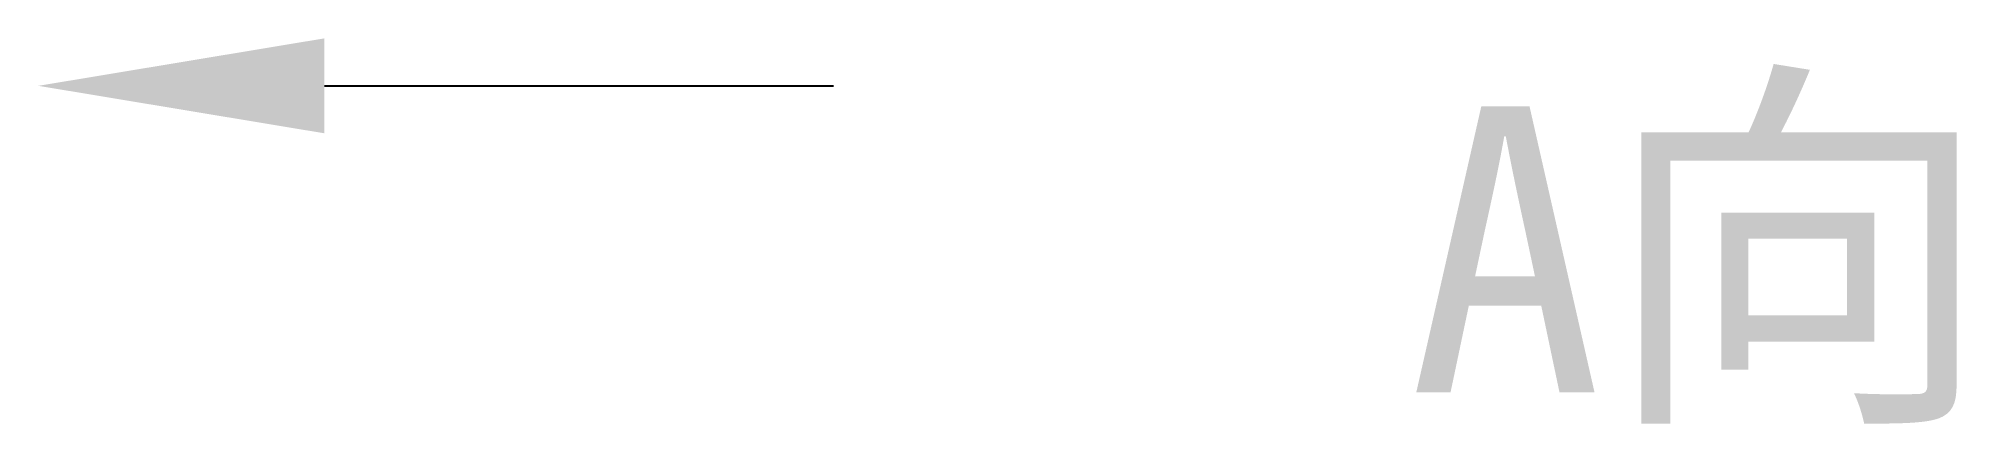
# Model space of a CAD drawing. Header units: metres. Extents: x -13.9 to 19.6, y -5.9 to 0.8.
import ezdxf

# ---------------------------------------------------------------- set-up
doc = ezdxf.new("R2010")
doc.units = ezdxf.units.M
doc.layers.add('细实线', color=2, linetype='Continuous')

msp = doc.modelspace()

# ---------------------------------------------------------------- linework, layer by layer
at = {"layer": '细实线'}
msp.add_line((-8.9, 0), (0, 0), dxfattribs=at)
msp.add_solid([(-8.9, 0.83), (-8.9, -0.83), (-13.9, 0)], dxfattribs=at)

# ---------------------------------------------------------------- texts
at = {"layer": '细实线', "insert": (10.04, -0.36), "char_height": 5, "attachment_point": 1}
msp.add_mtext('{\\f仿宋_GB2312|b0|i0|c134|p49;A向}', dxfattribs=at)

doc.saveas('drawing.dxf')
